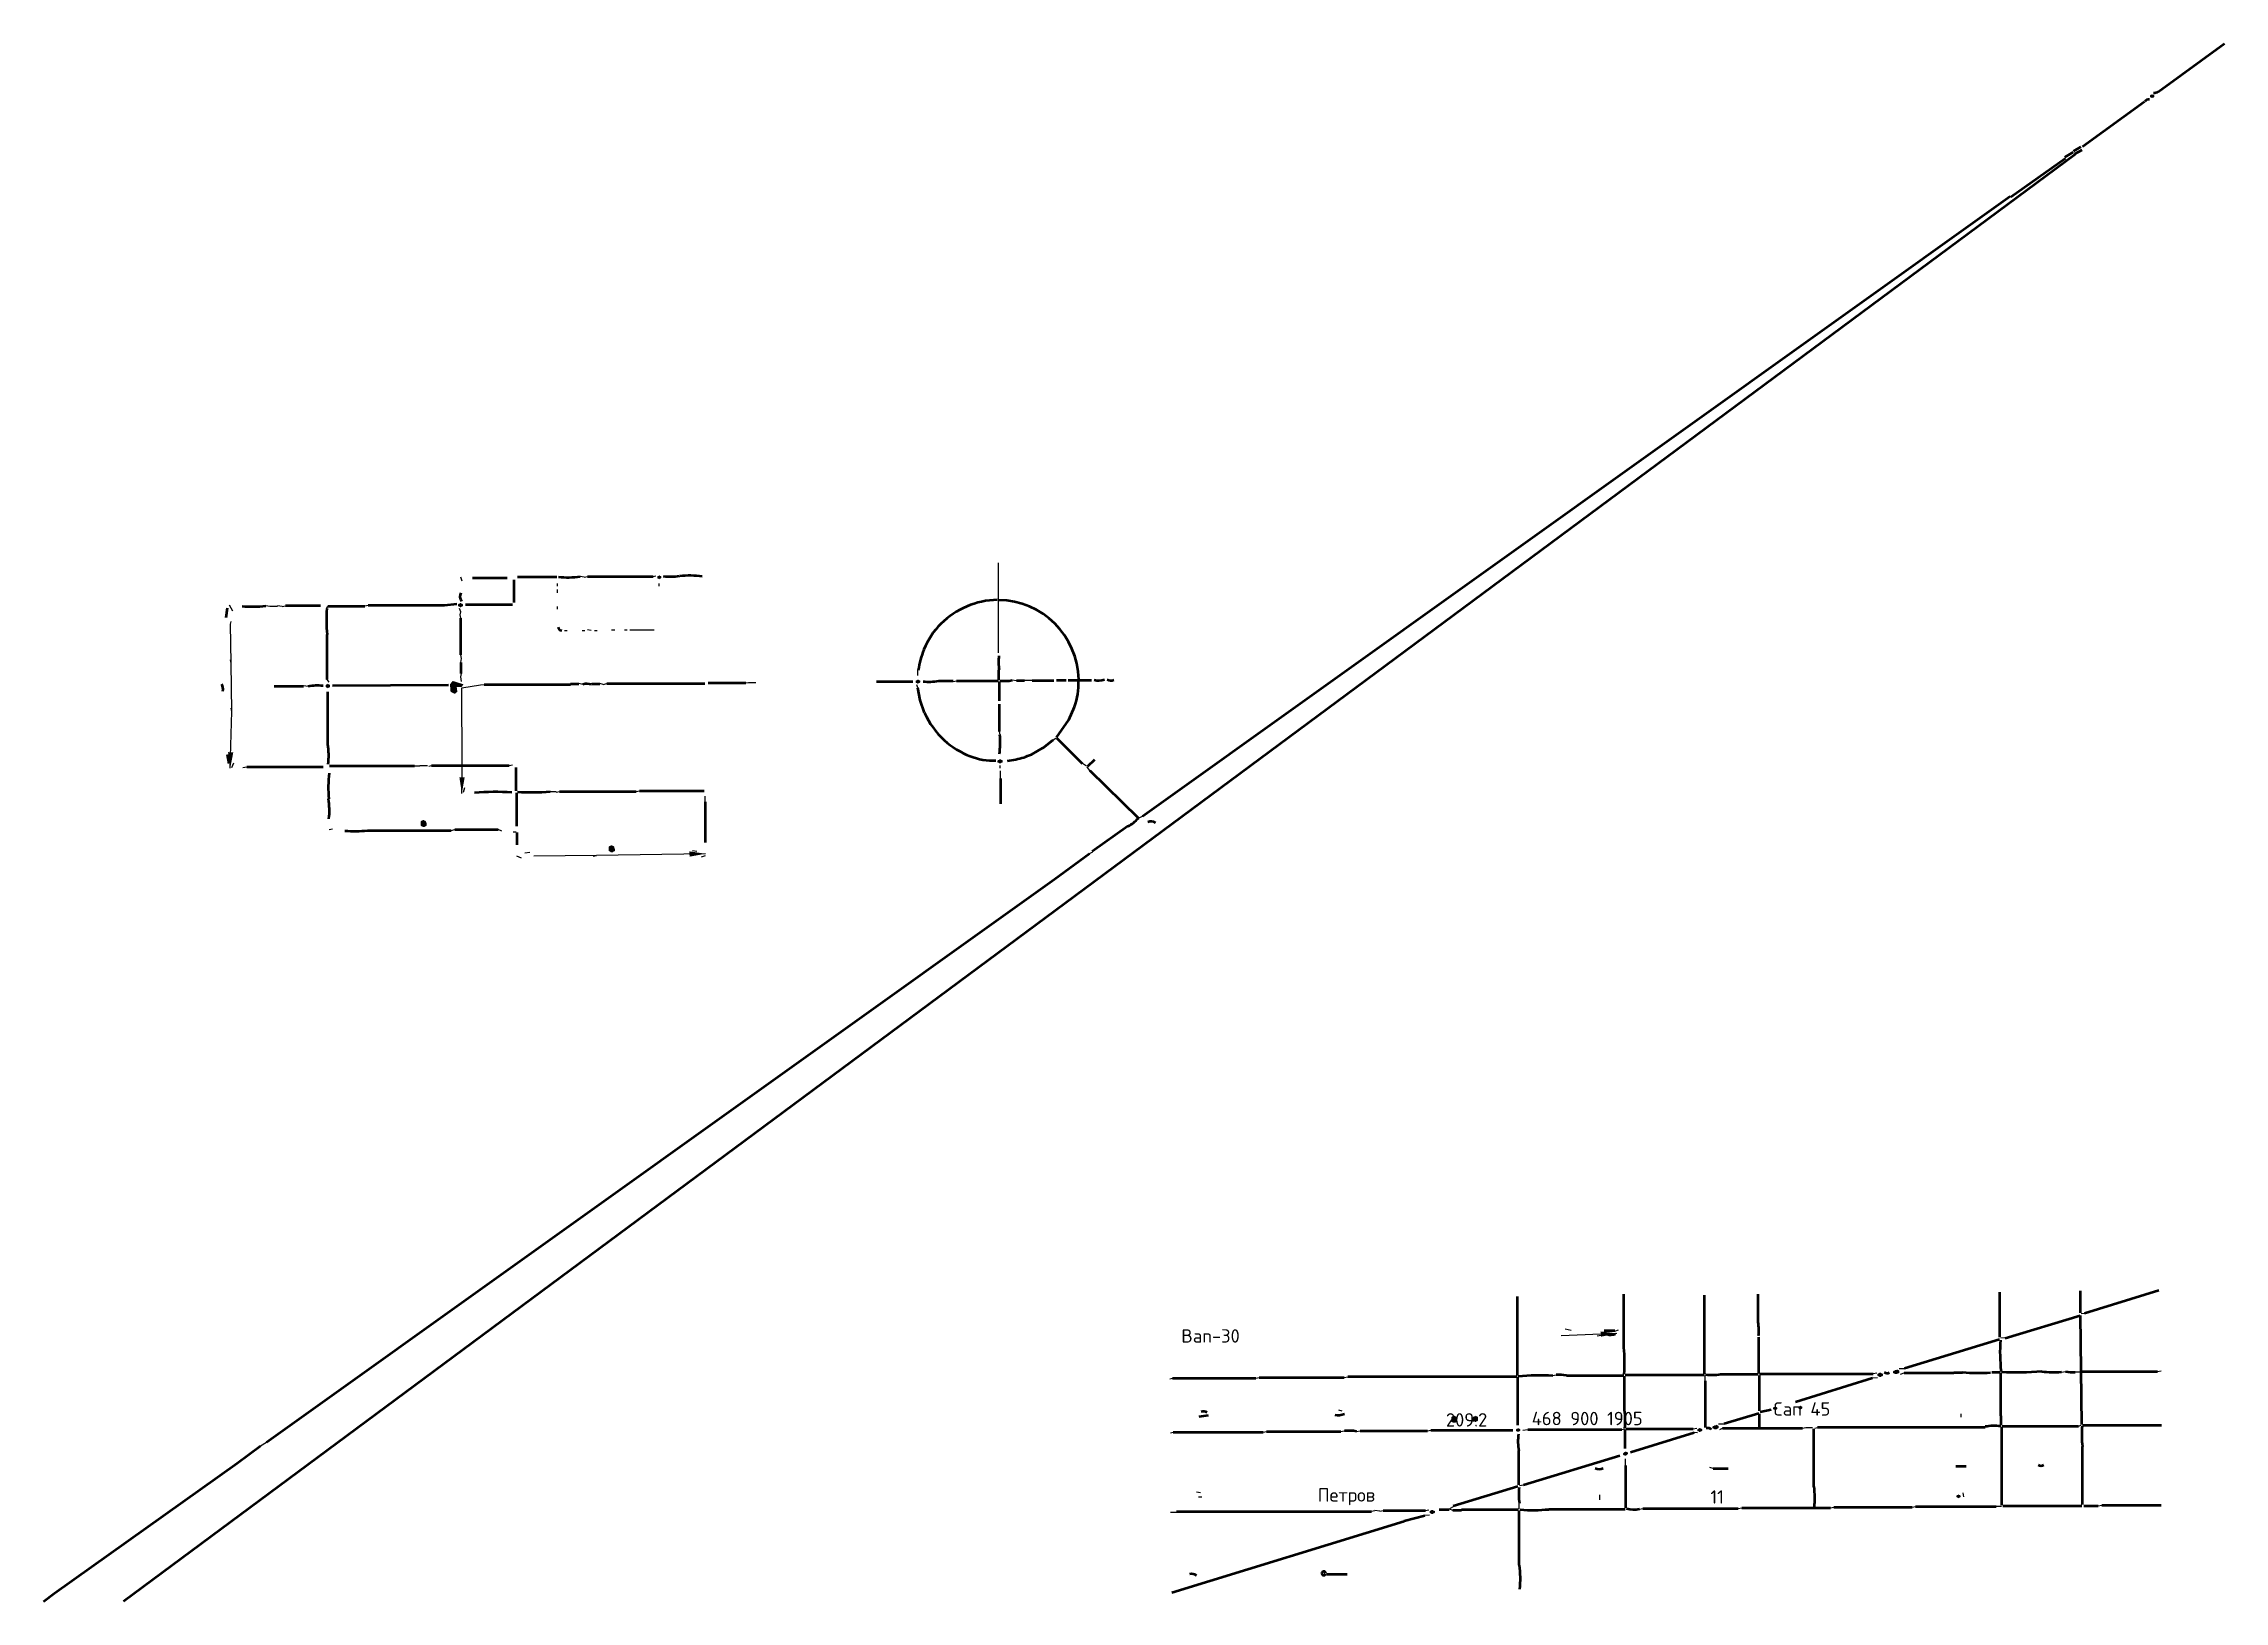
# Model space of a CAD drawing. Header units: millimetres. Extents: x 7 to 414, y 3 to 294.
import ezdxf

# ---------------------------------------------------------------- set-up
doc = ezdxf.new("R2010")
doc.units = ezdxf.units.MM
doc.linetypes.add('CENTER', pattern=[24, 18, -2.5, 1, -2.5])
doc.linetypes.add('DASHED', pattern=[6, 4.5, -1.5])
for name, color, linetype, lineweight in [('AXIS', 1, 'CENTER', 25), ('DIMS', 4, 'Continuous', 25), ('MAIN', 7, 'Continuous', 50), ('TEXT', 7, 'Continuous', 25), ('THIN', 3, 'Continuous', 25)]:
    doc.layers.add(name, color=color, linetype=linetype, lineweight=lineweight)
doc.styles.add('ESKD', font='isocpeur.ttf', dxfattribs={"oblique": 15})
doc.dimstyles.new('ESKD', dxfattribs={"dimtxt": 5, "dimasz": 3, "dimexe": 2, "dimexo": 0, "dimgap": 1, "dimtad": 1, "dimtxsty": 'ESKD', "dimcen": 2.5, "dimclrd": 256, "dimclre": 256, "dimclrt": 256, "dimadec": 0, "dimazin": 3, "dimtfac": 1, "dimtmove": 0, "dimatfit": 3, "dimlwd": 25, "dimlwe": 25})

msp = doc.modelspace()

# ---------------------------------------------------------------- hatches: boundary and pattern name
at = {"layer": 'DIMS'}
h = msp.add_hatch(color=256, dxfattribs=at)
h.dxf.hatch_style = 1
h.paths.add_polyline_path([(400.31, 284.16), (400.19, 284.04), (400.06, 284.04), (399.93, 283.91), (399.93, 283.66), (400.06, 283.53), (400.19, 283.53), (400.31, 283.4), (400.44, 283.53), (400.57, 283.53), (400.7, 283.66), (400.7, 283.91), (400.57, 284.04), (400.44, 284.04)])
h = msp.add_hatch(color=256, dxfattribs=at)
h.dxf.hatch_style = 1
h.paths.add_polyline_path([(122.18, 194.57), (122.05, 194.44), (121.92, 194.44), (121.8, 194.31), (121.8, 194.06), (121.92, 193.93), (122.05, 193.93), (122.18, 193.81), (122.3, 193.93), (122.43, 193.93), (122.56, 194.06), (122.56, 194.31), (122.43, 194.44), (122.3, 194.44)])
h = msp.add_hatch(color=256, dxfattribs=at)
h.dxf.hatch_style = 1
h.paths.add_polyline_path([(85.09, 189.36), (84.97, 189.23), (84.84, 189.23), (84.71, 189.1), (84.71, 188.85), (84.84, 188.72), (84.97, 188.72), (85.09, 188.6), (85.22, 188.6), (85.35, 188.72), (85.47, 188.72), (85.6, 188.85), (85.6, 189.1), (85.47, 189.23), (85.35, 189.23), (85.22, 189.36)])
h = msp.add_hatch(color=256, dxfattribs=at)
h.dxf.hatch_style = 1
h.paths.add_polyline_path([(83.7, 174.87), (83.19, 174.23), (83.31, 172.84), (84.08, 172.46), (84.58, 172.84), (84.46, 173.73), (85.35, 173.73), (85.73, 174.23)])
h = msp.add_hatch(color=256, dxfattribs=at)
h.dxf.hatch_style = 1
h.paths.add_polyline_path([(170.31, 175.12), (170.18, 175), (170.06, 175), (169.93, 174.87), (169.93, 174.62), (170.06, 174.49), (170.18, 174.49), (170.31, 174.36), (170.44, 174.36), (170.57, 174.49), (170.69, 174.49), (170.82, 174.62), (170.82, 174.87), (170.69, 175), (170.57, 175), (170.44, 175.12)])
h = msp.add_hatch(color=256, dxfattribs=at)
h.dxf.hatch_style = 1
h.paths.add_polyline_path([(60.45, 174.36), (60.33, 174.23), (60.2, 174.23), (60.07, 174.11), (60.07, 173.73), (60.2, 173.6), (60.33, 173.6), (60.45, 173.47), (60.58, 173.6), (60.71, 173.6), (60.83, 173.73), (60.83, 174.11), (60.71, 174.23), (60.58, 174.23)])
h = msp.add_hatch(color=256, dxfattribs=at)
h.dxf.hatch_style = 1
h.paths.add_polyline_path([(185.55, 160.26), (185.42, 160.13), (185.3, 160.13), (185.17, 160), (185.17, 159.75), (185.3, 159.62), (185.42, 159.62), (185.55, 159.49), (185.81, 159.49), (185.93, 159.62), (186.06, 159.62), (186.19, 159.75), (186.19, 160), (186.06, 160.13), (185.93, 160.13), (185.81, 160.26)])
h = msp.add_hatch(color=256, dxfattribs=at)
h.dxf.hatch_style = 1
h.paths.add_polyline_path([(78.11, 148.94), (77.98, 148.82), (77.85, 148.82), (77.73, 148.69), (77.73, 147.93), (77.85, 147.8), (77.98, 147.8), (78.11, 147.67), (78.49, 147.67), (78.62, 147.8), (78.74, 147.8), (78.87, 147.93), (78.87, 148.44), (78.74, 148.56), (78.74, 148.69), (78.62, 148.82), (78.49, 148.82), (78.36, 148.94)])
h = msp.add_hatch(color=256, dxfattribs=at)
h.dxf.hatch_style = 1
h.paths.add_polyline_path([(113.16, 144.24), (113.03, 144.12), (112.91, 144.12), (112.78, 143.99), (112.78, 143.23), (112.91, 143.1), (113.03, 143.1), (113.16, 142.97), (113.54, 142.97), (113.67, 143.1), (113.79, 143.1), (113.92, 143.23), (113.92, 143.61), (113.79, 143.73), (113.79, 143.99), (113.67, 144.12), (113.54, 144.12), (113.41, 144.24)])
h = msp.add_hatch(color=256, dxfattribs=at)
h.dxf.hatch_style = 1
h.paths.add_polyline_path([(349.51, 46.01), (349.39, 45.88), (349.26, 45.88), (349.13, 45.75), (349.13, 45.5), (349.26, 45.37), (349.39, 45.37), (349.51, 45.24), (349.77, 45.24), (349.89, 45.37), (350.02, 45.37), (350.15, 45.5), (350.15, 45.75), (350.02, 45.88), (349.89, 45.88), (349.77, 46.01)])
h = msp.add_hatch(color=256, dxfattribs=at)
h.dxf.hatch_style = 1
h.paths.add_polyline_path([(352.82, 46.64), (352.69, 46.51), (352.43, 46.51), (352.31, 46.39), (352.18, 46.39), (352.05, 46.26), (352.05, 46.01), (352.18, 45.88), (352.31, 45.88), (352.43, 45.75), (352.82, 45.75), (352.94, 45.88), (353.07, 45.88), (353.2, 46.01), (353.2, 46.39), (353.07, 46.51), (352.94, 46.51)])
h = msp.add_hatch(color=256, dxfattribs=at)
h.dxf.hatch_style = 1
h.paths.add_polyline_path([(270.14, 38), (270.01, 37.87), (269.88, 37.87), (269.76, 37.74), (269.76, 37.36), (269.63, 37.24), (269.63, 36.98), (269.76, 36.85), (269.88, 36.85), (270.01, 36.73), (270.52, 36.73), (270.64, 36.85), (270.77, 36.85), (270.9, 36.98), (270.9, 37.62), (270.64, 37.87), (270.52, 37.87), (270.39, 38)])
h = msp.add_hatch(color=256, dxfattribs=at)
h.dxf.hatch_style = 1
h.paths.add_polyline_path([(274.33, 38), (274.2, 37.87), (273.95, 37.87), (273.82, 37.74), (273.69, 37.74), (273.57, 37.62), (273.57, 37.11), (273.69, 36.98), (273.82, 36.98), (273.95, 36.85), (274.07, 36.98), (274.2, 36.85), (274.33, 36.85), (274.45, 36.98), (274.58, 36.98), (274.71, 37.11), (274.71, 37.74), (274.58, 37.87), (274.45, 37.87)])
h = msp.add_hatch(color=256, dxfattribs=at)
h.dxf.hatch_style = 1
h.paths.add_polyline_path([(330.08, 39.78), (329.95, 39.65), (329.83, 39.65), (329.7, 39.52), (329.7, 39.27), (329.83, 39.14), (329.95, 39.14), (330.08, 39.02), (330.21, 39.14), (330.34, 39.14), (330.46, 39.27), (330.46, 39.52), (330.34, 39.65), (330.21, 39.65)])
h = msp.add_hatch(color=256, dxfattribs=at)
h.dxf.hatch_style = 1
h.paths.add_polyline_path([(334.78, 39.91), (334.65, 39.78), (334.53, 39.78), (334.4, 39.65), (334.4, 39.4), (334.53, 39.27), (334.65, 39.27), (334.78, 39.14), (334.91, 39.27), (335.03, 39.27), (335.16, 39.4), (335.16, 39.65), (335.03, 39.78), (334.91, 39.78)])
h = msp.add_hatch(color=256, dxfattribs=at)
h.dxf.hatch_style = 1
h.paths.add_polyline_path([(282.2, 35.71), (282.07, 35.58), (281.95, 35.58), (281.82, 35.46), (281.82, 35.2), (281.95, 35.08), (282.07, 35.08), (282.2, 34.95), (282.33, 35.08), (282.46, 35.08), (282.58, 35.2), (282.58, 35.46), (282.46, 35.58), (282.33, 35.58)])
h = msp.add_hatch(color=256, dxfattribs=at)
h.dxf.hatch_style = 1
h.paths.add_polyline_path([(315.98, 35.71), (315.86, 35.58), (315.73, 35.58), (315.6, 35.46), (315.6, 35.2), (315.73, 35.08), (315.86, 35.08), (315.98, 34.95), (316.11, 34.95), (316.24, 35.08), (316.37, 35.08), (316.49, 35.2), (316.49, 35.46), (316.37, 35.58), (316.24, 35.58), (316.11, 35.71)])
h = msp.add_hatch(color=256, dxfattribs=at)
h.dxf.hatch_style = 1
h.paths.add_polyline_path([(319.16, 36.35), (319.03, 36.22), (318.78, 36.22), (318.65, 36.09), (318.52, 36.09), (318.4, 35.97), (318.4, 35.71), (318.52, 35.58), (318.65, 35.58), (318.78, 35.46), (319.16, 35.46), (319.29, 35.58), (319.41, 35.58), (319.54, 35.71), (319.54, 36.09), (319.41, 36.22), (319.29, 36.22)])
h = msp.add_hatch(color=256, dxfattribs=at)
h.dxf.hatch_style = 1
h.paths.add_polyline_path([(302.27, 31.39), (302.14, 31.26), (302.01, 31.26), (301.76, 31.01), (301.76, 30.75), (301.89, 30.63), (302.01, 30.63), (302.14, 30.5), (302.27, 30.63), (302.39, 30.63), (302.65, 30.88), (302.65, 31.14), (302.52, 31.26), (302.39, 31.26)])
h = msp.add_hatch(color=256, dxfattribs=at)
h.dxf.hatch_style = 1
h.paths.add_polyline_path([(266.07, 20.46), (265.94, 20.33), (265.82, 20.33), (265.69, 20.21), (265.69, 19.95), (265.82, 19.83), (265.94, 19.83), (266.07, 19.7), (266.33, 19.7), (266.45, 19.83), (266.58, 19.83), (266.71, 19.95), (266.71, 20.21), (266.58, 20.33), (266.45, 20.33), (266.33, 20.46)])
h = msp.add_hatch(color=256, dxfattribs=at)
h.dxf.hatch_style = 1
h.paths.add_polyline_path([(364.25, 23.38), (364.12, 23.26), (363.99, 23.26), (363.86, 23.13), (363.86, 22.88), (363.99, 22.75), (364.12, 22.75), (364.25, 22.62), (364.37, 22.75), (364.5, 22.75), (364.63, 22.88), (364.63, 23.13), (364.5, 23.26), (364.37, 23.26)])

# ---------------------------------------------------------------- linework, layer by layer
at = {"layer": 'AXIS'}
msp.add_line((185.36, 180.08), (185.36, 196.86), dxfattribs=at)
at = {"layer": 'MAIN'}
for p, q in [((401.46, 284.62), (413.78, 293.57)), ((387.36, 274.38), (398.92, 282.82)), ((22.4, 3.5), (385.97, 272.97)), ((373.99, 265.03), (384.15, 272.26)), ((384.04, 272.43), (385.6, 273.33)), ((385.67, 273.55), (387.02, 274.32)), ((385.93, 273.04), (387.27, 273.81)), ((212.22, 149.67), (373.89, 265.16)), ((87.38, 194.06), (93.86, 194.06)), ((95.13, 189.49), (95.13, 193.68)), ((103.13, 194.19), (95.76, 194.19)), ((108.84, 194.31), (121.03, 194.31)), ((41.53, 186.69), (41.78, 188.47)), ((59.06, 188.85), (52.58, 188.85)), ((60.45, 188.81), (67.31, 188.81)), ((67.95, 188.98), (82.17, 188.98)), ((82.17, 188.98), (84.46, 189.23)), ((86.11, 189.12), (94.87, 189.12)), ((60.33, 175.12), (60.33, 183.51)), ((85.22, 179.7), (85.22, 186.56)), ((85.28, 176.27), (85.28, 178.3)), ((162.69, 174.74), (169.42, 174.74)), ((176.92, 174.81), (174.25, 174.81)), ((177.55, 174.87), (185.3, 174.87)), ((185.48, 175), (185.48, 176.91)), ((185.55, 171.18), (185.55, 174.74)), ((188.72, 174.93), (190.25, 174.93)), ((191.65, 174.93), (195.71, 174.93)), ((196.22, 175), (198, 175)), ((198.38, 175), (202.7, 175)), ((50.42, 173.92), (55.88, 173.92)), ((60.45, 163.05), (60.45, 172.84)), ((61.34, 173.99), (82.93, 174.14)), ((89.54, 174.23), (105.67, 174.23)), ((105.66, 174.3), (107.19, 174.3)), ((109.6, 174.3), (111.13, 174.3)), ((112.4, 174.41), (130.69, 174.41)), ((131.32, 174.49), (138.31, 174.49)), ((170.77, 171.31), (170.39, 173.6)), ((171.61, 168.9), (170.77, 171.31)), ((185.55, 165.47), (185.55, 170.55)), ((196.22, 164.32), (198.51, 167.63)), ((198.51, 167.63), (199.57, 170.04)), ((193.68, 162.37), (195.59, 163.92)), ((201.01, 159.45), (196.24, 164.22)), ((42.04, 159.49), (41.78, 161.15)), ((45.34, 158.86), (59.56, 158.86)), ((76.58, 159.02), (60.73, 159.02)), ((79.76, 159.11), (94.24, 159.11)), ((95.51, 154.41), (95.51, 158.73)), ((187.08, 160), (188.6, 160.23)), ((191.53, 161.15), (193.67, 162.38)), ((202.06, 158.98), (203.33, 160.26)), ((118.49, 154.41), (130.56, 154.41)), ((185.81, 151.99), (185.81, 156.7)), ((211.46, 149.33), (202.45, 158.1)), ((95.63, 147.8), (95.63, 154.03)), ((103.63, 154.28), (117.86, 154.28)), ((130.81, 144.75), (130.81, 152.38)), ((67.82, 147.04), (83.44, 147.04)), ((84.08, 147.17), (92.2, 147.17)), ((95.7, 144.37), (95.7, 146.66)), ((202.86, 143.18), (209.46, 147.88)), ((195.84, 137.96), (202.32, 142.72)), ((49.04, 33.1), (195.84, 137.97)), ((371.93, 52.61), (371.93, 61)), ((386.98, 57.19), (386.98, 61.26)), ((387.74, 57.11), (401.58, 61.38)), ((282.09, 45.5), (282.09, 60.24)), ((301.89, 50.71), (301.89, 60.62)), ((316.94, 45.75), (316.94, 60.49)), ((326.91, 55.41), (326.91, 60.62)), ((300.24, 53.82), (298.2, 53.82)), ((372.92, 52.44), (386.89, 56.68)), ((387.24, 36.35), (386.97, 56.68)), ((327.03, 45.88), (327.03, 52.61)), ((354.21, 46.85), (371.86, 52.24)), ((217.81, 44.99), (233.31, 44.99)), ((233.94, 45.12), (249.82, 45.12)), ((250.45, 45.31), (281.95, 45.31)), ((282.14, 36.22), (282.14, 45.24)), ((291.22, 45.5), (301.89, 45.5)), ((302.01, 39.02), (302.01, 45.37)), ((302.14, 45.62), (316.87, 45.62)), ((319.92, 45.75), (326.91, 45.75)), ((327.16, 45.81), (348.37, 45.81)), ((327.16, 38.89), (327.16, 45.5)), ((333.89, 40.62), (348.24, 45.04)), ((354.09, 46.01), (363.36, 46.01)), ((363.35, 46.07), (365.01, 46.07)), ((370.47, 46.13), (371.99, 46.13)), ((372.12, 38), (372.12, 46.01)), ((387.23, 46.26), (401.33, 46.26)), ((317.13, 35.84), (317.13, 44.48)), ((222.76, 37.87), (224.54, 38.13)), ((320.56, 36.55), (327.03, 38.51)), ((327.16, 35.84), (327.16, 38.38)), ((327.29, 38.76), (329.32, 39.14)), ((372.18, 36.22), (372.18, 38)), ((217.94, 34.95), (234.7, 34.95)), ((235.34, 35.08), (249.18, 35.08)), ((252.74, 35.2), (265.31, 35.2)), ((265.94, 35.33), (281.19, 35.33)), ((283.98, 35.46), (301.51, 35.46)), ((302.14, 31.9), (302.14, 35.46)), ((302.27, 35.58), (314.84, 35.58)), ((303.16, 31.25), (314.97, 34.86)), ((320.3, 35.71), (335.16, 35.71)), ((337.32, 24.78), (337.32, 35.58)), ((337.96, 35.9), (369.2, 35.9)), ((372.31, 21.35), (372.31, 35.97)), ((372.37, 36.09), (386.6, 36.09)), ((387.36, 36.22), (402.09, 36.22)), ((9.53, 4.98), (43.56, 29.2)), ((43.56, 29.2), (47.88, 32.41)), ((282.33, 25.16), (282.33, 31.52)), ((283.22, 25.11), (301.12, 30.63)), ((302.27, 20.84), (302.27, 28.72)), ((365.64, 28.53), (363.74, 28.53)), ((387.36, 21.48), (387.36, 32.28)), ((270.1, 21.25), (282.16, 24.91)), ((318.52, 28.21), (321.32, 28.21)), ((257.05, 20.33), (264.93, 20.33)), ((267.47, 20.52), (269.38, 20.52)), ((270.01, 20.4), (271.66, 20.4)), ((282.2, 20.46), (271.66, 20.46)), ((282.42, 10.17), (282.42, 20.33)), ((287.92, 20.59), (302.14, 20.59)), ((305.44, 20.72), (323.22, 20.72)), ((323.86, 20.84), (340.37, 20.84)), ((341, 20.97), (355.61, 20.97)), ((356.24, 21.1), (371.23, 21.1)), ((372.5, 21.22), (387.23, 21.22)), ((387.61, 21.22), (390.28, 21.22)), ((390.92, 21.35), (401.97, 21.35)), ((217.68, 5.08), (260.99, 18.35)), ((218.57, 20.14), (254.9, 20.14)), ((260.98, 18.41), (264.82, 19.44)), ((246.51, 8.51), (250.32, 8.51)), ((7.49, 3.43), (9.53, 4.98))]:
    msp.add_line(p, q, dxfattribs=at)
for centre, radius, start, end in [((400.77, 285.64), 1.23, 260.7492, 304.2197), ((399.7, 282.13), 1.02, 84.3007, 138.7993), ((86.59, 190.6), 1.53, 154.1153, 214.8353), ((105.14, 212.98), 18.82, 264.6611, 277.0485), ((124.18, 205.83), 11.54, 263.8456, 279.014), ((127.88, 178.18), 16.3, 81.8984, 96.6479), ((46.4, 210.73), 22.03, 264.9397, 276.5115), ((85.72, 186.2), 25.55, 175.2038, 186.0414), ((185.44, 174.66), 15.3, 91.0136, 134.8735), ((185.23, 174.84), 15.1, 1.0786, 89.2636), ((103.92, 184.82), 0.548, 170.4562, 279.5017), ((184.72, 175.44), 14.23, 135.0058, 158.2508), ((188.19, 174.16), 17.95, 158.5879, 171.223), ((195.79, 178.44), 10.39, 173.7511, 188.4972), ((172.5, 185.48), 10.76, 263.7445, 279.3358), ((186.53, 182.16), 7.31, 263.3479, 281.3279), ((187.12, 174.38), 13.17, 340.7691, 2.1127), ((204.08, 178.25), 3.3, 254.9955, 288.2985), ((206.33, 176.57), 1.61, 243.7307, 289.5698), ((39.48, 173.41), 1.44, 342.6545, 35.5449), ((58.45, 163.99), 10.01, 83.6472, 99.68), ((108.75, 171.89), 2.44, 70.0357, 108.8225), ((186.37, 175.7), 16.25, 204.7197, 226.9245), ((44.71, 160.93), 15.9, 354.3708, 7.6695), ((186.16, 176.05), 16.37, 228.3253, 248.2541), ((169.01, 163.34), 16.7, 352.8882, 5.1108), ((184.2, 170.36), 10.32, 246.6493, 274.01), ((185.82, 174.16), 14.18, 281.3046, 293.7163), ((81.67, 155.1), 21.14, 172.8918, 185.9932), ((45.72, 150.76), 15.02, 354.0473, 8.1324), ((91.65, 108.55), 45.64, 86.1134, 94.8847), ((98.54, 193.08), 38.96, 265.9175, 274.8882), ((65.45, 166.74), 19.86, 264.7562, 276.8601), ((207.21, 152.73), 5.43, 295.1573, 321.2473), ((213.84, 147.41), 1.31, 52.341, 117.4428), ((299.46, 55.63), 2.55, 253.4266, 290.8323), ((318.44, 53.85), 8.62, 353.481, 10.4311), ((275.27, 47.96), 26.77, 355.2851, 5.9016), ((405, 49.83), 33.03, 176.0554, 186.1976), ((286.32, 9.35), 36.18, 86.2722, 96.5285), ((289.96, 40.03), 5.61, 77.0749, 96.6367), ((318.24, 55.61), 10.01, 263.6472, 279.68), ((350.96, 46.88), 0.939, 233.5082, 297.8811), ((367.87, 75.61), 29.63, 264.4568, 274.5329), ((375.29, 97.32), 51.22, 266.6028, 274.9858), ((381.86, 61.98), 15.87, 262.3205, 275.6364), ((385.38, 51.22), 5.1, 256.4595, 276.532), ((223.64, 37.46), 1.34, 61.2391, 110.7869), ((248.54, 41.61), 3.49, 261.8521, 291.6263), ((288.96, 37.08), 13.21, 354.0607, 8.4192), ((250.67, 27.91), 7.31, 78.6721, 96.6521), ((293.17, 33.33), 11, 173.5614, 189.4894), ((317.49, 34.6), 1.12, 47.5335, 101.8554), ((370.94, 25.36), 10.76, 83.7445, 99.3358), ((404.06, 34.46), 16.86, 174.4717, 187.4476), ((379.61, 29.56), 0.872, 234.531, 305.469), ((293.09, 23.48), 10.78, 173.7525, 189.3237), ((297.31, 29.89), 1.84, 245.5126, 294.4874), ((320.62, 22.6), 16.86, 354.4717, 7.4476), ((284.98, 50.97), 30.54, 265.51, 275.5251), ((303.81, 26.75), 6.19, 256.8308, 279.238), ((221.43, 7.1), 1.44, 54.4122, 107.3621), ((246, 8.66), 0.356, 357.0613, 339.1365), ((260.54, 7.67), 22.08, 354.9462, 6.503)]:
    msp.add_arc(centre, radius, start, end, dxfattribs=at)
at = {"layer": 'THIN'}
for p, q in [((85.47, 193.42), (85.22, 194.19)), ((103.25, 192.54), (103.25, 193.04)), ((103.25, 191.26), (103.25, 191.9)), ((108.21, 194.19), (107.44, 194.31)), ((108.21, 194.19), (108.84, 194.31)), ((121.03, 194.31), (121.54, 194.44)), ((122.18, 192.54), (122.18, 193.04)), ((42.73, 187.86), (42.11, 188.95)), ((49.66, 188.72), (48.9, 188.85)), ((49.66, 188.79), (51.06, 188.79)), ((51.94, 188.72), (51.06, 188.85)), ((51.94, 188.72), (52.58, 188.85)), ((60.2, 188.34), (60.45, 188.77)), ((67.31, 188.85), (67.95, 188.98)), ((85.22, 187.71), (84.97, 188.34)), ((85.12, 187.2), (85.22, 187.71)), ((85.22, 186.56), (85.12, 187.2)), ((103.25, 188.21), (103.25, 188.72)), ((42.29, 185.42), (42.42, 185.93)), ((104.52, 184.27), (105.03, 184.27)), ((107.83, 184.27), (108.33, 184.27)), ((109.48, 184.27), (108.84, 184.4)), ((110.11, 184.27), (110.62, 184.27)), ((113.29, 184.4), (113.92, 184.4)), ((115.7, 184.4), (116.21, 184.4)), ((42.42, 178.17), (42.29, 178.81)), ((85.35, 179.06), (85.22, 179.7)), ((85.22, 178.3), (85.35, 179.06)), ((60.71, 174.62), (60.33, 175.12)), ((85.22, 175.63), (85.35, 176.27)), ((85.35, 174.74), (85.22, 175.63)), ((170.39, 175.88), (170.39, 176.91)), ((176.92, 174.74), (177.55, 174.87)), ((188.73, 174.87), (187.96, 175)), ((191.65, 174.93), (190.25, 174.93)), ((56.77, 173.85), (55.88, 173.98)), ((88.9, 174.11), (89.54, 174.23)), ((107.95, 174.23), (107.19, 174.36)), ((111.76, 174.23), (111.13, 174.36)), ((111.76, 174.23), (112.4, 174.36)), ((138.31, 174.49), (138.81, 174.59)), ((140.21, 174.54), (138.81, 174.54)), ((170.39, 173.6), (170.18, 174.11)), ((42.55, 169.15), (42.42, 169.79)), ((185.68, 164.83), (185.55, 165.47)), ((195.59, 163.92), (196.09, 164.2)), ((42.55, 158.73), (42.93, 159.62)), ((44.58, 158.73), (45.34, 158.86)), ((76.58, 159.05), (77.6, 159.05)), ((79, 159.05), (77.6, 159.05)), ((79.25, 158.98), (79.76, 159.11)), ((94.24, 159.11), (94.87, 159.24)), ((185.68, 158.6), (185.68, 159.11)), ((201.81, 158.98), (201.05, 159.49)), ((202.44, 158.09), (201.94, 158.86)), ((85.73, 154.16), (85.98, 155.04)), ((117.86, 154.28), (118.49, 154.41)), ((185.74, 156.69), (185.74, 158.1)), ((103, 154.22), (101.85, 154.22)), ((103, 154.16), (103.63, 154.28)), ((130.75, 152.37), (130.75, 153.4)), ((60.71, 147.17), (61.34, 147.29)), ((83.44, 147.04), (84.08, 147.17)), ((92.84, 146.91), (92.2, 147.17)), ((95, 146.78), (95.51, 146.78)), ((211.46, 149.33), (212.22, 149.66)), ((96.52, 141.83), (95.63, 142.21)), ((97.16, 142.84), (98.05, 142.97)), ((109.86, 142.21), (110.49, 142.34)), ((129.16, 143.1), (128.4, 143.23)), ((130.05, 142.08), (130.81, 142.34)), ((202.32, 142.72), (202.95, 143.05)), ((387.11, 57.06), (387.74, 57.11)), ((292.1, 53.86), (290.97, 54.16)), ((296.93, 52.87), (297.7, 52.99)), ((300.24, 53.76), (300.87, 54.01)), ((372.12, 52.49), (372.88, 52.56)), ((217.3, 44.86), (217.81, 44.99)), ((233.31, 44.99), (233.94, 45.12)), ((249.82, 45.12), (250.45, 45.24)), ((288.68, 45.5), (289.31, 45.62)), ((317.06, 44.48), (317.06, 45.5)), ((348.24, 45.04), (349.13, 45.12)), ((348.37, 45.88), (349.01, 46.01)), ((353.19, 46.81), (354.21, 46.81)), ((353.45, 45.75), (354.09, 46.01)), ((383.42, 46.13), (384.19, 46.26)), ((385.96, 46.2), (386.98, 46.2)), ((401.33, 46.26), (401.97, 46.39)), ((249.43, 38.86), (248.8, 39.02)), ((364.75, 37.74), (364.75, 38.38)), ((47.87, 32.43), (49.03, 33.1)), ((217.43, 34.82), (217.94, 34.95)), ((234.7, 34.95), (235.34, 35.08)), ((249.18, 35.08), (249.82, 35.2)), ((252.1, 35.08), (252.74, 35.2)), ((265.31, 35.2), (265.94, 35.33)), ((283.09, 35.33), (283.98, 35.46)), ((301.51, 35.46), (302.01, 35.58)), ((314.84, 35.58), (315.48, 35.71)), ((315.6, 34.82), (314.97, 34.87)), ((319.54, 36.51), (320.56, 36.51)), ((319.79, 35.46), (320.3, 35.71)), ((335.16, 35.71), (335.8, 35.84)), ((335.8, 35.84), (337.07, 35.84)), ((337.45, 35.71), (337.96, 35.84)), ((386.6, 36.09), (387.11, 36.22)), ((302.2, 28.72), (302.2, 30)), ((282.46, 25.04), (283.22, 25.11)), ((318.52, 28.21), (317.89, 28.34)), ((223.02, 23.64), (222.26, 23.77)), ((222.64, 22.88), (223.27, 22.88)), ((254.9, 20.21), (255.53, 20.33)), ((256.42, 20.21), (255.53, 20.33)), ((256.42, 20.21), (257.05, 20.33)), ((264.93, 20.33), (265.56, 20.46)), ((269.5, 20.72), (270.14, 21.12)), ((270.01, 20.33), (269.5, 20.59)), ((282.39, 20.58), (282.39, 21.74)), ((297.44, 22.37), (297.44, 23.26)), ((304.81, 20.59), (305.44, 20.72)), ((323.22, 20.72), (323.86, 20.84)), ((340.37, 20.84), (341, 20.97)), ((355.61, 20.97), (356.24, 21.1)), ((365.26, 22.88), (365.13, 23.64)), ((371.23, 21.16), (372.25, 21.16)), ((390.28, 21.22), (390.92, 21.35)), ((217.43, 20.02), (218.58, 20.02)), ((264.8, 19.49), (265.69, 19.57))]:
    msp.add_line(p, q, dxfattribs=at)
at = {"layer": 'THIN', "linetype": 'DASHED'}
msp.add_line((116.72, 184.4), (121.8, 184.4), dxfattribs=at)

# ---------------------------------------------------------------- texts
at = {"layer": 'TEXT', "style": 'ESKD'}
for s, p in [('Ban-30', (219.46, 51.62)), ('209.2', (268.74, 35.99)), ('468 900 1905', (284.74, 36.24)), ('Can 45', (329.7, 38.02)), ('Петров', (244.86, 22.01)), ('11', (318.02, 21.63))]:
    msp.add_text(s, height=2.5, dxfattribs=at).set_placement(p)

# ---------------------------------------------------------------- leaders
at = {"layer": 'DIMS'}
for points in [[(42.26, 158.59), (42.55, 169.15), (42.42, 178.17), (42.29, 185.42)], [(85.41, 153.91), (85.47, 158.98), (85.41, 173.6), (88.9, 174.11)], [(130.82, 142.68), (110.49, 142.34), (98.81, 142.21)], [(300.61, 53.35), (290.2, 52.87)]]:
    msp.add_leader(points, dimstyle='ESKD', dxfattribs=at)

doc.saveas('drawing.dxf')
